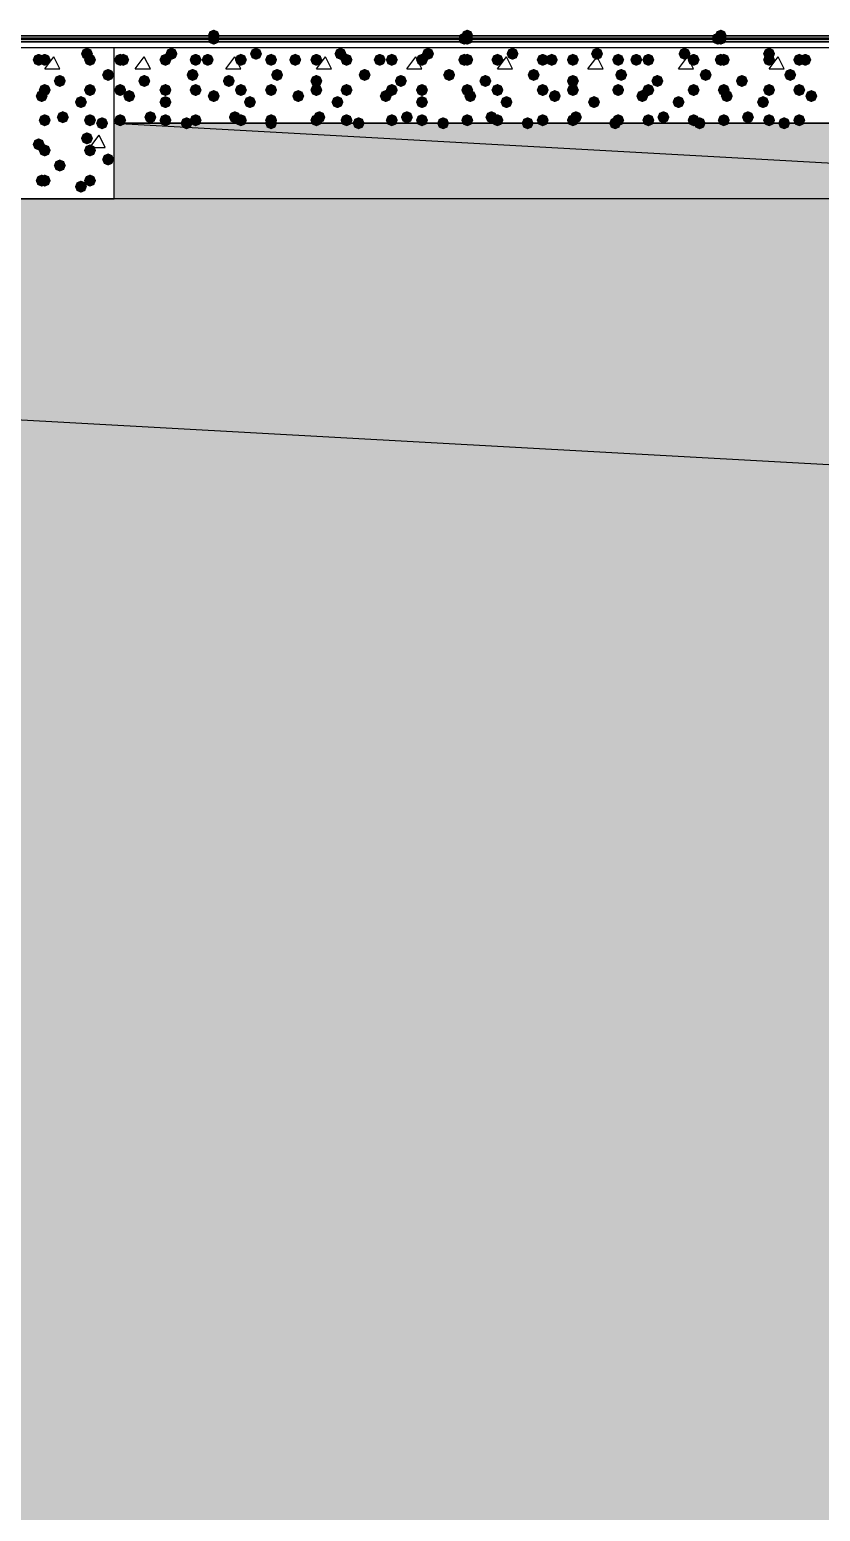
# Model space of a CAD drawing. Header units: millimetres. Extents: x 0 to 420, y 0 to 297.
# Drawn here: x 89.87 to 100.97, y 205.67 to 226.44 of the extents above; entities that cross this region are included whole.
import ezdxf

# ---------------------------------------------------------------- set-up
doc = ezdxf.new("R2010")
doc.units = ezdxf.units.MM
doc.layers.get('0').update_dxf_attribs({"linetype": 'CONTINUOUS'})

msp = doc.modelspace()

# ---------------------------------------------------------------- hatches: boundary and pattern name
at = {"true_color": 0x0000fe}
for points in [[(92.540667, 226.356333), (92.515796, 226.296537), (92.456, 226.271667), (92.396204, 226.296537), (92.371333, 226.356333), (92.396204, 226.416129), (92.456, 226.441), (92.515796, 226.416129)], [(96.096667, 226.356333), (96.071796, 226.296537), (96.012, 226.271667), (95.952204, 226.296537), (95.927333, 226.356333), (95.952204, 226.416129), (96.012, 226.441), (96.071796, 226.416129)], [(99.652667, 226.356333), (99.627796, 226.296537), (99.568, 226.271667), (99.508204, 226.296537), (99.483333, 226.356333), (99.508204, 226.416129), (99.568, 226.441), (99.627796, 226.416129)], [(92.540667, 226.314), (92.515796, 226.254204), (92.456, 226.229333), (92.396204, 226.254204), (92.371333, 226.314), (92.396204, 226.373796), (92.456, 226.398667), (92.515796, 226.373796)], [(92.540667, 226.314), (92.515796, 226.254204), (92.456, 226.229333), (92.396204, 226.254204), (92.371333, 226.314), (92.396204, 226.373796), (92.456, 226.398667), (92.515796, 226.373796)], [(92.540667, 226.314), (92.515796, 226.254204), (92.456, 226.229333), (92.396204, 226.254204), (92.371333, 226.314), (92.396204, 226.373796), (92.456, 226.398667), (92.515796, 226.373796)], [(96.054333, 226.314), (96.029462, 226.254204), (95.969667, 226.229333), (95.909871, 226.254204), (95.885, 226.314), (95.909871, 226.373796), (95.969667, 226.398667), (96.029462, 226.373796)], [(96.096667, 226.314), (96.071796, 226.254204), (96.012, 226.229333), (95.952204, 226.254204), (95.927333, 226.314), (95.952204, 226.373796), (96.012, 226.398667), (96.071796, 226.373796)], [(96.096667, 226.314), (96.071796, 226.254204), (96.012, 226.229333), (95.952204, 226.254204), (95.927333, 226.314), (95.952204, 226.373796), (96.012, 226.398667), (96.071796, 226.373796)], [(99.610333, 226.314), (99.585463, 226.254204), (99.525667, 226.229333), (99.465871, 226.254204), (99.441, 226.314), (99.465871, 226.373796), (99.525667, 226.398667), (99.585462, 226.373796)], [(99.610333, 226.314), (99.585463, 226.254204), (99.525667, 226.229333), (99.465871, 226.254204), (99.441, 226.314), (99.465871, 226.373796), (99.525667, 226.398667), (99.585462, 226.373796)], [(99.652667, 226.314), (99.627796, 226.254204), (99.568, 226.229333), (99.508204, 226.254204), (99.483333, 226.314), (99.508204, 226.373796), (99.568, 226.398667), (99.627796, 226.373796)]]:
    msp.add_hatch(color=0, dxfattribs=at).paths.add_polyline_path(points, flags=0)
at = {"true_color": 0x000007}
h = msp.add_hatch(color=0, dxfattribs=at)
h.paths.add_polyline_path([(32.342667, 226.271667), (32.342667, 226.314)], flags=0)
h.paths.add_polyline_path([(32.342667, 226.271667), (32.342667, 226.314), (380.788333, 226.271667)], flags=0)
h.paths.add_polyline_path([(32.342667, 226.314), (380.788333, 226.271667), (380.788333, 226.314)], flags=0)
for points in [[(90.085333, 226.017667), (90.060463, 225.957871), (90.000667, 225.933), (89.940871, 225.957871), (89.916, 226.017667), (89.940871, 226.077462), (90.000667, 226.102333), (90.060462, 226.077463)], [(90.17, 226.017667), (90.145129, 225.957871), (90.085333, 225.933), (90.025538, 225.957871), (90.000667, 226.017667), (90.025537, 226.077462), (90.085333, 226.102333), (90.145129, 226.077463)], [(90.762667, 226.102333), (90.737796, 226.042537), (90.678, 226.017667), (90.618204, 226.042537), (90.593333, 226.102333), (90.618204, 226.162129), (90.678, 226.187), (90.737796, 226.162129)], [(90.805, 226.017667), (90.780129, 225.957871), (90.720333, 225.933), (90.660538, 225.957871), (90.635667, 226.017667), (90.660537, 226.077462), (90.720333, 226.102333), (90.780129, 226.077463)], [(91.059, 225.806), (91.034129, 225.746204), (90.974333, 225.721333), (90.914538, 225.746204), (90.889667, 225.806), (90.914537, 225.865796), (90.974333, 225.890667), (91.034129, 225.865796)], [(90.17, 225.594333), (90.145129, 225.534538), (90.085333, 225.509667), (90.025538, 225.534538), (90.000667, 225.594333), (90.025537, 225.654129), (90.085333, 225.679), (90.145129, 225.654129)], [(90.381667, 225.721333), (90.356796, 225.661537), (90.297, 225.636667), (90.237204, 225.661537), (90.212333, 225.721333), (90.237204, 225.781129), (90.297, 225.806), (90.356796, 225.781129)], [(90.805, 225.594333), (90.780129, 225.534538), (90.720333, 225.509667), (90.660538, 225.534538), (90.635667, 225.594333), (90.660537, 225.654129), (90.720333, 225.679), (90.780129, 225.654129)], [(90.127667, 225.509667), (90.102796, 225.449871), (90.043, 225.425), (89.983204, 225.449871), (89.958333, 225.509667), (89.983204, 225.569462), (90.043, 225.594333), (90.102796, 225.569463)], [(90.678, 225.425), (90.653129, 225.365204), (90.593333, 225.340333), (90.533537, 225.365204), (90.508667, 225.425), (90.533537, 225.484796), (90.593333, 225.509667), (90.653129, 225.484796)], [(90.17, 225.171), (90.145129, 225.111204), (90.085333, 225.086333), (90.025538, 225.111204), (90.000667, 225.171), (90.025537, 225.230796), (90.085333, 225.255667), (90.145129, 225.230796)], [(90.424, 225.213333), (90.399129, 225.153537), (90.339333, 225.128667), (90.279538, 225.153537), (90.254667, 225.213333), (90.279537, 225.273129), (90.339333, 225.298), (90.399129, 225.273129)], [(90.805, 225.171), (90.780129, 225.111204), (90.720333, 225.086333), (90.660538, 225.111204), (90.635667, 225.171), (90.660537, 225.230796), (90.720333, 225.255667), (90.780129, 225.230796)], [(90.974333, 225.128667), (90.949462, 225.068871), (90.889667, 225.044), (90.829871, 225.068871), (90.805, 225.128667), (90.829871, 225.188462), (90.889667, 225.213333), (90.949462, 225.188463)], [(90.762667, 224.917), (90.737796, 224.857204), (90.678, 224.832333), (90.618204, 224.857204), (90.593333, 224.917), (90.618204, 224.976796), (90.678, 225.001667), (90.737796, 224.976796)], [(90.085333, 224.832333), (90.060463, 224.772537), (90.000667, 224.747667), (89.940871, 224.772537), (89.916, 224.832333), (89.940871, 224.892129), (90.000667, 224.917), (90.060462, 224.892129)], [(90.17, 224.747667), (90.145129, 224.687871), (90.085333, 224.663), (90.025538, 224.687871), (90.000667, 224.747667), (90.025537, 224.807462), (90.085333, 224.832333), (90.145129, 224.807463)], [(90.805, 224.747667), (90.780129, 224.687871), (90.720333, 224.663), (90.660538, 224.687871), (90.635667, 224.747667), (90.660537, 224.807462), (90.720333, 224.832333), (90.780129, 224.807463)], [(90.381667, 224.536), (90.356796, 224.476204), (90.297, 224.451333), (90.237204, 224.476204), (90.212333, 224.536), (90.237204, 224.595796), (90.297, 224.620667), (90.356796, 224.595796)], [(91.059, 224.620667), (91.034129, 224.560871), (90.974333, 224.536), (90.914538, 224.560871), (90.889667, 224.620667), (90.914537, 224.680462), (90.974333, 224.705333), (91.034129, 224.680463)], [(90.127667, 224.324333), (90.102796, 224.264537), (90.043, 224.239667), (89.983204, 224.264537), (89.958333, 224.324333), (89.983204, 224.384129), (90.043, 224.409), (90.102796, 224.384129)], [(90.17, 224.324333), (90.145129, 224.264537), (90.085333, 224.239667), (90.025538, 224.264537), (90.000667, 224.324333), (90.025537, 224.384129), (90.085333, 224.409), (90.145129, 224.384129)], [(90.805, 224.324333), (90.780129, 224.264537), (90.720333, 224.239667), (90.660538, 224.264537), (90.635667, 224.324333), (90.660537, 224.384129), (90.720333, 224.409), (90.780129, 224.384129)], [(90.678, 224.239667), (90.653129, 224.179871), (90.593333, 224.155), (90.533537, 224.179871), (90.508667, 224.239667), (90.533537, 224.299462), (90.593333, 224.324333), (90.653129, 224.299463)]]:
    msp.add_hatch(color=0, dxfattribs=at).paths.add_polyline_path(points, flags=0)
at = {"true_color": 0x000008}
for points in [[(91.228333, 226.017667), (91.203463, 225.957871), (91.143667, 225.933), (91.083871, 225.957871), (91.059, 226.017667), (91.083871, 226.077462), (91.143667, 226.102333), (91.203462, 226.077463)], [(91.270667, 226.017667), (91.245796, 225.957871), (91.186, 225.933), (91.126204, 225.957871), (91.101333, 226.017667), (91.126204, 226.077462), (91.186, 226.102333), (91.245796, 226.077463)], [(91.863333, 226.017667), (91.838463, 225.957871), (91.778667, 225.933), (91.718871, 225.957871), (91.694, 226.017667), (91.718871, 226.077462), (91.778667, 226.102333), (91.838462, 226.077463)], [(91.948, 226.102333), (91.923129, 226.042537), (91.863333, 226.017667), (91.803537, 226.042537), (91.778667, 226.102333), (91.803537, 226.162129), (91.863333, 226.187), (91.923129, 226.162129)], [(92.286667, 226.017667), (92.261796, 225.957871), (92.202, 225.933), (92.142204, 225.957871), (92.117333, 226.017667), (92.142204, 226.077462), (92.202, 226.102333), (92.261796, 226.077463)], [(92.456, 226.017667), (92.431129, 225.957871), (92.371333, 225.933), (92.311537, 225.957871), (92.286667, 226.017667), (92.311537, 226.077462), (92.371333, 226.102333), (92.431129, 226.077463)], [(92.921667, 226.017667), (92.896796, 225.957871), (92.837, 225.933), (92.777204, 225.957871), (92.752333, 226.017667), (92.777204, 226.077462), (92.837, 226.102333), (92.896796, 226.077463)], [(93.133333, 226.102333), (93.108463, 226.042537), (93.048667, 226.017667), (92.988871, 226.042537), (92.964, 226.102333), (92.988871, 226.162129), (93.048667, 226.187), (93.108462, 226.162129)], [(93.345, 226.017667), (93.320129, 225.957871), (93.260333, 225.933), (93.200538, 225.957871), (93.175667, 226.017667), (93.200537, 226.077462), (93.260333, 226.102333), (93.320129, 226.077463)], [(93.683667, 226.017667), (93.658796, 225.957871), (93.599, 225.933), (93.539204, 225.957871), (93.514333, 226.017667), (93.539204, 226.077462), (93.599, 226.102333), (93.658796, 226.077463)], [(93.98, 226.017667), (93.955129, 225.957871), (93.895333, 225.933), (93.835538, 225.957871), (93.810667, 226.017667), (93.835537, 226.077462), (93.895333, 226.102333), (93.955129, 226.077463)], [(94.318667, 226.102333), (94.293796, 226.042537), (94.234, 226.017667), (94.174204, 226.042537), (94.149333, 226.102333), (94.174204, 226.162129), (94.234, 226.187), (94.293796, 226.162129)], [(94.403333, 226.017667), (94.378463, 225.957871), (94.318667, 225.933), (94.258871, 225.957871), (94.234, 226.017667), (94.258871, 226.077462), (94.318667, 226.102333), (94.378462, 226.077463)], [(94.869, 226.017667), (94.844129, 225.957871), (94.784333, 225.933), (94.724538, 225.957871), (94.699667, 226.017667), (94.724537, 226.077462), (94.784333, 226.102333), (94.844129, 226.077463)], [(95.038333, 226.017667), (95.013463, 225.957871), (94.953667, 225.933), (94.893871, 225.957871), (94.869, 226.017667), (94.893871, 226.077462), (94.953667, 226.102333), (95.013462, 226.077463)], [(95.461667, 226.017667), (95.436796, 225.957871), (95.377, 225.933), (95.317204, 225.957871), (95.292333, 226.017667), (95.317204, 226.077462), (95.377, 226.102333), (95.436796, 226.077463)], [(95.546333, 226.102333), (95.521462, 226.042537), (95.461667, 226.017667), (95.401871, 226.042537), (95.377, 226.102333), (95.401871, 226.162129), (95.461667, 226.187), (95.521462, 226.162129)], [(96.054333, 226.017667), (96.029462, 225.957871), (95.969667, 225.933), (95.909871, 225.957871), (95.885, 226.017667), (95.909871, 226.077462), (95.969667, 226.102333), (96.029462, 226.077463)], [(96.096667, 226.017667), (96.071796, 225.957871), (96.012, 225.933), (95.952204, 225.957871), (95.927333, 226.017667), (95.952204, 226.077462), (96.012, 226.102333), (96.071796, 226.077463)], [(96.52, 226.017667), (96.495129, 225.957871), (96.435333, 225.933), (96.375538, 225.957871), (96.350667, 226.017667), (96.375537, 226.077462), (96.435333, 226.102333), (96.495129, 226.077463)], [(96.731667, 226.102333), (96.706796, 226.042537), (96.647, 226.017667), (96.587204, 226.042537), (96.562333, 226.102333), (96.587204, 226.162129), (96.647, 226.187), (96.706796, 226.162129)], [(97.155, 226.017667), (97.130129, 225.957871), (97.070333, 225.933), (97.010538, 225.957871), (96.985667, 226.017667), (97.010537, 226.077462), (97.070333, 226.102333), (97.130129, 226.077463)], [(97.282, 226.017667), (97.257129, 225.957871), (97.197333, 225.933), (97.137538, 225.957871), (97.112667, 226.017667), (97.137537, 226.077462), (97.197333, 226.102333), (97.257129, 226.077463)], [(97.578333, 226.017667), (97.553463, 225.957871), (97.493667, 225.933), (97.433871, 225.957871), (97.409, 226.017667), (97.433871, 226.077462), (97.493667, 226.102333), (97.553462, 226.077463)], [(97.917, 226.102333), (97.892129, 226.042537), (97.832333, 226.017667), (97.772538, 226.042537), (97.747667, 226.102333), (97.772537, 226.162129), (97.832333, 226.187), (97.892129, 226.162129)], [(98.213333, 226.017667), (98.188463, 225.957871), (98.128667, 225.933), (98.068871, 225.957871), (98.044, 226.017667), (98.068871, 226.077462), (98.128667, 226.102333), (98.188462, 226.077463)], [(98.467333, 226.017667), (98.442463, 225.957871), (98.382667, 225.933), (98.322871, 225.957871), (98.298, 226.017667), (98.322871, 226.077462), (98.382667, 226.102333), (98.442462, 226.077463)], [(98.636667, 226.017667), (98.611796, 225.957871), (98.552, 225.933), (98.492204, 225.957871), (98.467333, 226.017667), (98.492204, 226.077462), (98.552, 226.102333), (98.611796, 226.077463)], [(99.144667, 226.102333), (99.119796, 226.042537), (99.06, 226.017667), (99.000204, 226.042537), (98.975333, 226.102333), (99.000204, 226.162129), (99.06, 226.187), (99.119796, 226.162129)], [(99.271667, 226.017667), (99.246796, 225.957871), (99.187, 225.933), (99.127204, 225.957871), (99.102333, 226.017667), (99.127204, 226.077462), (99.187, 226.102333), (99.246796, 226.077463)], [(99.652667, 226.017667), (99.627796, 225.957871), (99.568, 225.933), (99.508204, 225.957871), (99.483333, 226.017667), (99.508204, 226.077462), (99.568, 226.102333), (99.627796, 226.077463)], [(99.695, 226.017667), (99.670129, 225.957871), (99.610333, 225.933), (99.550538, 225.957871), (99.525667, 226.017667), (99.550537, 226.077462), (99.610333, 226.102333), (99.670129, 226.077463)], [(100.33, 226.102333), (100.305129, 226.042537), (100.245333, 226.017667), (100.185538, 226.042537), (100.160667, 226.102333), (100.185537, 226.162129), (100.245333, 226.187), (100.305129, 226.162129)], [(100.33, 226.017667), (100.305129, 225.957871), (100.245333, 225.933), (100.185538, 225.957871), (100.160667, 226.017667), (100.185537, 226.077462), (100.245333, 226.102333), (100.305129, 226.077463)], [(100.753333, 226.017667), (100.728463, 225.957871), (100.668667, 225.933), (100.608871, 225.957871), (100.584, 226.017667), (100.608871, 226.077462), (100.668667, 226.102333), (100.728462, 226.077463)], [(100.838, 226.017667), (100.813129, 225.957871), (100.753333, 225.933), (100.693537, 225.957871), (100.668667, 226.017667), (100.693537, 226.077462), (100.753333, 226.102333), (100.813129, 226.077463)], [(92.244333, 225.806), (92.219462, 225.746204), (92.159667, 225.721333), (92.099871, 225.746204), (92.075, 225.806), (92.099871, 225.865796), (92.159667, 225.890667), (92.219462, 225.865796)], [(93.429667, 225.806), (93.404796, 225.746204), (93.345, 225.721333), (93.285204, 225.746204), (93.260333, 225.806), (93.285204, 225.865796), (93.345, 225.890667), (93.404796, 225.865796)], [(94.657333, 225.806), (94.632463, 225.746204), (94.572667, 225.721333), (94.512871, 225.746204), (94.488, 225.806), (94.512871, 225.865796), (94.572667, 225.890667), (94.632462, 225.865796)], [(95.842667, 225.806), (95.817796, 225.746204), (95.758, 225.721333), (95.698204, 225.746204), (95.673333, 225.806), (95.698204, 225.865796), (95.758, 225.890667), (95.817796, 225.865796)], [(97.028, 225.806), (97.003129, 225.746204), (96.943333, 225.721333), (96.883537, 225.746204), (96.858667, 225.806), (96.883537, 225.865796), (96.943333, 225.890667), (97.003129, 225.865796)], [(98.255667, 225.806), (98.230796, 225.746204), (98.171, 225.721333), (98.111204, 225.746204), (98.086333, 225.806), (98.111204, 225.865796), (98.171, 225.890667), (98.230796, 225.865796)], [(99.441, 225.806), (99.416129, 225.746204), (99.356333, 225.721333), (99.296537, 225.746204), (99.271667, 225.806), (99.296537, 225.865796), (99.356333, 225.890667), (99.416129, 225.865796)], [(100.626333, 225.806), (100.601463, 225.746204), (100.541667, 225.721333), (100.481871, 225.746204), (100.457, 225.806), (100.481871, 225.865796), (100.541667, 225.890667), (100.601462, 225.865796)], [(91.228333, 225.594333), (91.203463, 225.534538), (91.143667, 225.509667), (91.083871, 225.534538), (91.059, 225.594333), (91.083871, 225.654129), (91.143667, 225.679), (91.203462, 225.654129)], [(91.567, 225.721333), (91.542129, 225.661537), (91.482333, 225.636667), (91.422538, 225.661537), (91.397667, 225.721333), (91.422537, 225.781129), (91.482333, 225.806), (91.542129, 225.781129)], [(91.863333, 225.594333), (91.838463, 225.534538), (91.778667, 225.509667), (91.718871, 225.534538), (91.694, 225.594333), (91.718871, 225.654129), (91.778667, 225.679), (91.838462, 225.654129)], [(92.286667, 225.594333), (92.261796, 225.534538), (92.202, 225.509667), (92.142204, 225.534538), (92.117333, 225.594333), (92.142204, 225.654129), (92.202, 225.679), (92.261796, 225.654129)], [(92.752333, 225.721333), (92.727463, 225.661537), (92.667667, 225.636667), (92.607871, 225.661537), (92.583, 225.721333), (92.607871, 225.781129), (92.667667, 225.806), (92.727462, 225.781129)], [(92.921667, 225.594333), (92.896796, 225.534538), (92.837, 225.509667), (92.777204, 225.534538), (92.752333, 225.594333), (92.777204, 225.654129), (92.837, 225.679), (92.896796, 225.654129)], [(93.345, 225.594333), (93.320129, 225.534538), (93.260333, 225.509667), (93.200538, 225.534538), (93.175667, 225.594333), (93.200537, 225.654129), (93.260333, 225.679), (93.320129, 225.654129)], [(93.98, 225.721333), (93.955129, 225.661537), (93.895333, 225.636667), (93.835538, 225.661537), (93.810667, 225.721333), (93.835537, 225.781129), (93.895333, 225.806), (93.955129, 225.781129)], [(93.98, 225.594333), (93.955129, 225.534538), (93.895333, 225.509667), (93.835538, 225.534538), (93.810667, 225.594333), (93.835537, 225.654129), (93.895333, 225.679), (93.955129, 225.654129)], [(94.403333, 225.594333), (94.378463, 225.534538), (94.318667, 225.509667), (94.258871, 225.534538), (94.234, 225.594333), (94.258871, 225.654129), (94.318667, 225.679), (94.378462, 225.654129)], [(95.038333, 225.594333), (95.013463, 225.534538), (94.953667, 225.509667), (94.893871, 225.534538), (94.869, 225.594333), (94.893871, 225.654129), (94.953667, 225.679), (95.013462, 225.654129)], [(95.165333, 225.721333), (95.140463, 225.661537), (95.080667, 225.636667), (95.020871, 225.661537), (94.996, 225.721333), (95.020871, 225.781129), (95.080667, 225.806), (95.140462, 225.781129)], [(95.461667, 225.594333), (95.436796, 225.534538), (95.377, 225.509667), (95.317204, 225.534538), (95.292333, 225.594333), (95.317204, 225.654129), (95.377, 225.679), (95.436796, 225.654129)], [(96.096667, 225.594333), (96.071796, 225.534538), (96.012, 225.509667), (95.952204, 225.534538), (95.927333, 225.594333), (95.952204, 225.654129), (96.012, 225.679), (96.071796, 225.654129)], [(96.350667, 225.721333), (96.325796, 225.661537), (96.266, 225.636667), (96.206204, 225.661537), (96.181333, 225.721333), (96.206204, 225.781129), (96.266, 225.806), (96.325796, 225.781129)], [(96.52, 225.594333), (96.495129, 225.534538), (96.435333, 225.509667), (96.375538, 225.534538), (96.350667, 225.594333), (96.375537, 225.654129), (96.435333, 225.679), (96.495129, 225.654129)], [(97.155, 225.594333), (97.130129, 225.534538), (97.070333, 225.509667), (97.010538, 225.534538), (96.985667, 225.594333), (97.010537, 225.654129), (97.070333, 225.679), (97.130129, 225.654129)], [(97.578333, 225.721333), (97.553463, 225.661537), (97.493667, 225.636667), (97.433871, 225.661537), (97.409, 225.721333), (97.433871, 225.781129), (97.493667, 225.806), (97.553462, 225.781129)], [(97.578333, 225.594333), (97.553463, 225.534538), (97.493667, 225.509667), (97.433871, 225.534538), (97.409, 225.594333), (97.433871, 225.654129), (97.493667, 225.679), (97.553462, 225.654129)], [(98.213333, 225.594333), (98.188463, 225.534538), (98.128667, 225.509667), (98.068871, 225.534538), (98.044, 225.594333), (98.068871, 225.654129), (98.128667, 225.679), (98.188462, 225.654129)], [(98.636667, 225.594333), (98.611796, 225.534538), (98.552, 225.509667), (98.492204, 225.534538), (98.467333, 225.594333), (98.492204, 225.654129), (98.552, 225.679), (98.611796, 225.654129)], [(98.763667, 225.721333), (98.738796, 225.661537), (98.679, 225.636667), (98.619204, 225.661537), (98.594333, 225.721333), (98.619204, 225.781129), (98.679, 225.806), (98.738796, 225.781129)], [(99.271667, 225.594333), (99.246796, 225.534538), (99.187, 225.509667), (99.127204, 225.534538), (99.102333, 225.594333), (99.127204, 225.654129), (99.187, 225.679), (99.246796, 225.654129)], [(99.695, 225.594333), (99.670129, 225.534538), (99.610333, 225.509667), (99.550538, 225.534538), (99.525667, 225.594333), (99.550537, 225.654129), (99.610333, 225.679), (99.670129, 225.654129)], [(99.949, 225.721333), (99.924129, 225.661537), (99.864333, 225.636667), (99.804538, 225.661537), (99.779667, 225.721333), (99.804537, 225.781129), (99.864333, 225.806), (99.924129, 225.781129)], [(100.33, 225.594333), (100.305129, 225.534538), (100.245333, 225.509667), (100.185538, 225.534538), (100.160667, 225.594333), (100.185537, 225.654129), (100.245333, 225.679), (100.305129, 225.654129)], [(100.753333, 225.594333), (100.728463, 225.534538), (100.668667, 225.509667), (100.608871, 225.534538), (100.584, 225.594333), (100.608871, 225.654129), (100.668667, 225.679), (100.728462, 225.654129)], [(91.355333, 225.509667), (91.330463, 225.449871), (91.270667, 225.425), (91.210871, 225.449871), (91.186, 225.509667), (91.210871, 225.569462), (91.270667, 225.594333), (91.330462, 225.569463)], [(91.863333, 225.425), (91.838463, 225.365204), (91.778667, 225.340333), (91.718871, 225.365204), (91.694, 225.425), (91.718871, 225.484796), (91.778667, 225.509667), (91.838462, 225.484796)], [(92.540667, 225.509667), (92.515796, 225.449871), (92.456, 225.425), (92.396204, 225.449871), (92.371333, 225.509667), (92.396204, 225.569462), (92.456, 225.594333), (92.515796, 225.569463)], [(93.048667, 225.425), (93.023796, 225.365204), (92.964, 225.340333), (92.904204, 225.365204), (92.879333, 225.425), (92.904204, 225.484796), (92.964, 225.509667), (93.023796, 225.484796)], [(93.726, 225.509667), (93.701129, 225.449871), (93.641333, 225.425), (93.581537, 225.449871), (93.556667, 225.509667), (93.581537, 225.569462), (93.641333, 225.594333), (93.701129, 225.569463)], [(94.276333, 225.425), (94.251463, 225.365204), (94.191667, 225.340333), (94.131871, 225.365204), (94.107, 225.425), (94.131871, 225.484796), (94.191667, 225.509667), (94.251462, 225.484796)], [(94.953667, 225.509667), (94.928796, 225.449871), (94.869, 225.425), (94.809204, 225.449871), (94.784333, 225.509667), (94.809204, 225.569462), (94.869, 225.594333), (94.928796, 225.569463)], [(95.461667, 225.425), (95.436796, 225.365204), (95.377, 225.340333), (95.317204, 225.365204), (95.292333, 225.425), (95.317204, 225.484796), (95.377, 225.509667), (95.436796, 225.484796)], [(96.139, 225.509667), (96.114129, 225.449871), (96.054333, 225.425), (95.994538, 225.449871), (95.969667, 225.509667), (95.994537, 225.569462), (96.054333, 225.594333), (96.114129, 225.569463)], [(96.647, 225.425), (96.622129, 225.365204), (96.562333, 225.340333), (96.502538, 225.365204), (96.477667, 225.425), (96.502537, 225.484796), (96.562333, 225.509667), (96.622129, 225.484796)], [(97.324333, 225.509667), (97.299462, 225.449871), (97.239667, 225.425), (97.179871, 225.449871), (97.155, 225.509667), (97.179871, 225.569462), (97.239667, 225.594333), (97.299462, 225.569463)], [(97.874667, 225.425), (97.849796, 225.365204), (97.79, 225.340333), (97.730204, 225.365204), (97.705333, 225.425), (97.730204, 225.484796), (97.79, 225.509667), (97.849796, 225.484796)], [(98.552, 225.509667), (98.527129, 225.449871), (98.467333, 225.425), (98.407538, 225.449871), (98.382667, 225.509667), (98.407537, 225.569462), (98.467333, 225.594333), (98.527129, 225.569463)], [(99.06, 225.425), (99.035129, 225.365204), (98.975333, 225.340333), (98.915538, 225.365204), (98.890667, 225.425), (98.915537, 225.484796), (98.975333, 225.509667), (99.035129, 225.484796)], [(99.737333, 225.509667), (99.712463, 225.449871), (99.652667, 225.425), (99.592871, 225.449871), (99.568, 225.509667), (99.592871, 225.569462), (99.652667, 225.594333), (99.712462, 225.569463)], [(100.245333, 225.425), (100.220463, 225.365204), (100.160667, 225.340333), (100.100871, 225.365204), (100.076, 225.425), (100.100871, 225.484796), (100.160667, 225.509667), (100.220462, 225.484796)], [(100.922667, 225.509667), (100.897796, 225.449871), (100.838, 225.425), (100.778204, 225.449871), (100.753333, 225.509667), (100.778204, 225.569462), (100.838, 225.594333), (100.897796, 225.569463)], [(91.228333, 225.171), (91.203463, 225.111204), (91.143667, 225.086333), (91.083871, 225.111204), (91.059, 225.171), (91.083871, 225.230796), (91.143667, 225.255667), (91.203462, 225.230796)], [(91.651667, 225.213333), (91.626796, 225.153537), (91.567, 225.128667), (91.507204, 225.153537), (91.482333, 225.213333), (91.507204, 225.273129), (91.567, 225.298), (91.626796, 225.273129)], [(91.863333, 225.171), (91.838463, 225.111204), (91.778667, 225.086333), (91.718871, 225.111204), (91.694, 225.171), (91.718871, 225.230796), (91.778667, 225.255667), (91.838462, 225.230796)], [(92.159667, 225.128667), (92.134796, 225.068871), (92.075, 225.044), (92.015204, 225.068871), (91.990333, 225.128667), (92.015204, 225.188462), (92.075, 225.213333), (92.134796, 225.188463)], [(92.286667, 225.171), (92.261796, 225.111204), (92.202, 225.086333), (92.142204, 225.111204), (92.117333, 225.171), (92.142204, 225.230796), (92.202, 225.255667), (92.261796, 225.230796)], [(92.837, 225.213333), (92.812129, 225.153537), (92.752333, 225.128667), (92.692538, 225.153537), (92.667667, 225.213333), (92.692537, 225.273129), (92.752333, 225.298), (92.812129, 225.273129)], [(92.921667, 225.171), (92.896796, 225.111204), (92.837, 225.086333), (92.777204, 225.111204), (92.752333, 225.171), (92.777204, 225.230796), (92.837, 225.255667), (92.896796, 225.230796)], [(93.345, 225.171), (93.320129, 225.111204), (93.260333, 225.086333), (93.200538, 225.111204), (93.175667, 225.171), (93.200537, 225.230796), (93.260333, 225.255667), (93.320129, 225.230796)], [(93.345, 225.128667), (93.320129, 225.068871), (93.260333, 225.044), (93.200538, 225.068871), (93.175667, 225.128667), (93.200537, 225.188462), (93.260333, 225.213333), (93.320129, 225.188463)], [(93.98, 225.171), (93.955129, 225.111204), (93.895333, 225.086333), (93.835538, 225.111204), (93.810667, 225.171), (93.835537, 225.230796), (93.895333, 225.255667), (93.955129, 225.230796)], [(94.022333, 225.213333), (93.997463, 225.153537), (93.937667, 225.128667), (93.877871, 225.153537), (93.853, 225.213333), (93.877871, 225.273129), (93.937667, 225.298), (93.997462, 225.273129)], [(94.403333, 225.171), (94.378463, 225.111204), (94.318667, 225.086333), (94.258871, 225.111204), (94.234, 225.171), (94.258871, 225.230796), (94.318667, 225.255667), (94.378462, 225.230796)], [(94.572667, 225.128667), (94.547796, 225.068871), (94.488, 225.044), (94.428204, 225.068871), (94.403333, 225.128667), (94.428204, 225.188462), (94.488, 225.213333), (94.547796, 225.188463)], [(95.038333, 225.171), (95.013463, 225.111204), (94.953667, 225.086333), (94.893871, 225.111204), (94.869, 225.171), (94.893871, 225.230796), (94.953667, 225.255667), (95.013462, 225.230796)], [(95.25, 225.213333), (95.225129, 225.153537), (95.165333, 225.128667), (95.105538, 225.153537), (95.080667, 225.213333), (95.105537, 225.273129), (95.165333, 225.298), (95.225129, 225.273129)], [(95.461667, 225.171), (95.436796, 225.111204), (95.377, 225.086333), (95.317204, 225.111204), (95.292333, 225.171), (95.317204, 225.230796), (95.377, 225.255667), (95.436796, 225.230796)], [(95.758, 225.128667), (95.733129, 225.068871), (95.673333, 225.044), (95.613537, 225.068871), (95.588667, 225.128667), (95.613537, 225.188462), (95.673333, 225.213333), (95.733129, 225.188463)], [(96.096667, 225.171), (96.071796, 225.111204), (96.012, 225.086333), (95.952204, 225.111204), (95.927333, 225.171), (95.952204, 225.230796), (96.012, 225.255667), (96.071796, 225.230796)], [(96.435333, 225.213333), (96.410463, 225.153537), (96.350667, 225.128667), (96.290871, 225.153537), (96.266, 225.213333), (96.290871, 225.273129), (96.350667, 225.298), (96.410462, 225.273129)], [(96.52, 225.171), (96.495129, 225.111204), (96.435333, 225.086333), (96.375538, 225.111204), (96.350667, 225.171), (96.375537, 225.230796), (96.435333, 225.255667), (96.495129, 225.230796)], [(96.943333, 225.128667), (96.918463, 225.068871), (96.858667, 225.044), (96.798871, 225.068871), (96.774, 225.128667), (96.798871, 225.188462), (96.858667, 225.213333), (96.918462, 225.188463)], [(97.155, 225.171), (97.130129, 225.111204), (97.070333, 225.086333), (97.010538, 225.111204), (96.985667, 225.171), (97.010537, 225.230796), (97.070333, 225.255667), (97.130129, 225.230796)], [(97.578333, 225.171), (97.553463, 225.111204), (97.493667, 225.086333), (97.433871, 225.111204), (97.409, 225.171), (97.433871, 225.230796), (97.493667, 225.255667), (97.553462, 225.230796)], [(97.620667, 225.213333), (97.595796, 225.153537), (97.536, 225.128667), (97.476204, 225.153537), (97.451333, 225.213333), (97.476204, 225.273129), (97.536, 225.298), (97.595796, 225.273129)], [(98.171, 225.128667), (98.146129, 225.068871), (98.086333, 225.044), (98.026537, 225.068871), (98.001667, 225.128667), (98.026537, 225.188462), (98.086333, 225.213333), (98.146129, 225.188463)], [(98.213333, 225.171), (98.188463, 225.111204), (98.128667, 225.086333), (98.068871, 225.111204), (98.044, 225.171), (98.068871, 225.230796), (98.128667, 225.255667), (98.188462, 225.230796)], [(98.636667, 225.171), (98.611796, 225.111204), (98.552, 225.086333), (98.492204, 225.111204), (98.467333, 225.171), (98.492204, 225.230796), (98.552, 225.255667), (98.611796, 225.230796)], [(98.848333, 225.213333), (98.823463, 225.153537), (98.763667, 225.128667), (98.703871, 225.153537), (98.679, 225.213333), (98.703871, 225.273129), (98.763667, 225.298), (98.823462, 225.273129)], [(99.271667, 225.171), (99.246796, 225.111204), (99.187, 225.086333), (99.127204, 225.111204), (99.102333, 225.171), (99.127204, 225.230796), (99.187, 225.255667), (99.246796, 225.230796)], [(99.356333, 225.128667), (99.331463, 225.068871), (99.271667, 225.044), (99.211871, 225.068871), (99.187, 225.128667), (99.211871, 225.188462), (99.271667, 225.213333), (99.331462, 225.188463)], [(99.695, 225.171), (99.670129, 225.111204), (99.610333, 225.086333), (99.550538, 225.111204), (99.525667, 225.171), (99.550537, 225.230796), (99.610333, 225.255667), (99.670129, 225.230796)], [(100.033667, 225.213333), (100.008796, 225.153537), (99.949, 225.128667), (99.889204, 225.153537), (99.864333, 225.213333), (99.889204, 225.273129), (99.949, 225.298), (100.008796, 225.273129)], [(100.33, 225.171), (100.305129, 225.111204), (100.245333, 225.086333), (100.185538, 225.111204), (100.160667, 225.171), (100.185537, 225.230796), (100.245333, 225.255667), (100.305129, 225.230796)], [(100.541667, 225.128667), (100.516796, 225.068871), (100.457, 225.044), (100.397204, 225.068871), (100.372333, 225.128667), (100.397204, 225.188462), (100.457, 225.213333), (100.516796, 225.188463)], [(100.753333, 225.171), (100.728463, 225.111204), (100.668667, 225.086333), (100.608871, 225.111204), (100.584, 225.171), (100.608871, 225.230796), (100.668667, 225.255667), (100.728462, 225.230796)]]:
    msp.add_hatch(color=0, dxfattribs=at).paths.add_polyline_path(points, flags=0)
h = msp.add_hatch(color=0, dxfattribs=at)
h.paths.add_polyline_path([(110.151333, 225.128667), (91.059, 225.128667), (110.151333, 224.070333)], flags=0)
h.paths.add_polyline_path([(91.059, 225.128667), (110.151333, 224.070333), (91.059, 224.070333)], flags=0)
h = msp.add_hatch(color=0, dxfattribs=at)
h.paths.add_polyline_path([(379.603, 224.070333), (33.528, 224.070333), (379.603, 204.978)], flags=0)
h.paths.add_polyline_path([(33.528, 224.070333), (379.603, 204.978), (33.528, 204.978)], flags=0)

# ---------------------------------------------------------------- linework, layer by layer
at = {"color": 0, "true_color": 0x000007}
for points in [[(32.300333, 226.356333), (380.788333, 226.356333), (32.300333, 226.314), (380.788333, 226.314)], [(380.788333, 226.356333), (32.300333, 226.356333), (32.300333, 226.314)], [(380.788333, 226.314), (32.342667, 226.314), (32.300333, 226.314)], [(32.342667, 226.314), (380.788333, 226.314)], [(32.342667, 226.271667), (380.788333, 226.271667)], [(90.085333, 225.890667), (90.212333, 226.06)], [(90.297, 225.890667), (90.212333, 226.06)], [(110.151333, 226.187), (91.059, 226.187)], [(90.085333, 225.890667), (90.297, 225.890667)], [(91.059, 225.128667), (110.151333, 225.128667)], [(90.720333, 224.79), (90.847333, 224.959333)], [(90.720333, 224.79), (90.932, 224.79)], [(90.932, 224.79), (90.847333, 224.959333)]]:
    msp.add_lwpolyline(points, dxfattribs=at)
for points in [[(32.342667, 226.314), (380.788333, 226.314)], [(32.342667, 226.271667), (32.342667, 226.314), (380.788333, 226.271667)], [(32.342667, 226.314), (380.788333, 226.271667), (380.788333, 226.314)], [(88.942333, 226.187), (88.942333, 224.070333), (91.059, 224.070333), (91.059, 226.187)]]:
    msp.add_lwpolyline(points, close=True, dxfattribs=at)
at = {"color": 0, "true_color": 0x000008}
for points in [[(91.355333, 225.890667), (91.482333, 226.06)], [(91.567, 225.890667), (91.482333, 226.06)], [(92.625333, 225.890667), (92.752333, 226.06)], [(92.837, 225.890667), (92.752333, 226.06)], [(93.895333, 225.890667), (94.022333, 226.06)], [(94.107, 225.890667), (94.022333, 226.06)], [(95.165333, 225.890667), (95.292333, 226.06)], [(95.377, 225.890667), (95.292333, 226.06)], [(96.435333, 225.890667), (96.562333, 226.06)], [(96.647, 225.890667), (96.562333, 226.06)], [(97.705333, 225.890667), (97.832333, 226.06)], [(97.917, 225.890667), (97.832333, 226.06)], [(98.975333, 225.890667), (99.102333, 226.06)], [(99.187, 225.890667), (99.102333, 226.06)], [(100.245333, 225.890667), (100.372333, 226.06)], [(100.457, 225.890667), (100.372333, 226.06)], [(91.355333, 225.890667), (91.567, 225.890667)], [(92.625333, 225.890667), (92.837, 225.890667)], [(93.895333, 225.890667), (94.107, 225.890667)], [(95.165333, 225.890667), (95.377, 225.890667)], [(96.435333, 225.890667), (96.647, 225.890667)], [(97.705333, 225.890667), (97.917, 225.890667)], [(98.975333, 225.890667), (99.187, 225.890667)], [(100.245333, 225.890667), (100.457, 225.890667)]]:
    msp.add_lwpolyline(points, dxfattribs=at)
for points in [[(110.151333, 225.128667), (91.059, 225.128667), (110.151333, 224.070333)], [(91.059, 225.128667), (110.151333, 224.070333), (91.059, 224.070333)], [(379.603, 224.070333), (33.528, 224.070333), (379.603, 204.978)], [(33.528, 224.070333), (379.603, 204.978), (33.528, 204.978)]]:
    msp.add_lwpolyline(points, close=True, dxfattribs=at)

doc.saveas('drawing.dxf')
